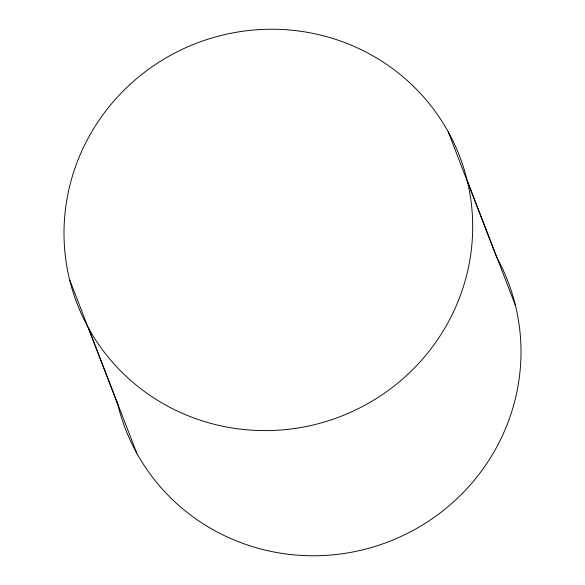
<?xml version="1.0" encoding="UTF-8"?>
<svg xmlns="http://www.w3.org/2000/svg" width="585" height="585" viewBox="0 0 585 585"><rect width="100%" height="100%" fill="white"/><g stroke="black" fill="none" stroke-linecap="round" stroke-linejoin="round"><path stroke-width="0.88" d="M467.188 180.443A204.984 200.041 -21.1 0 1 209.752 423.101A204.984 200.041 -21.1 0 1 128.115 86.229A204.984 200.041 -21.1 0 1 467.188 180.443L515.48 305.597M448.22 131.793L496.511 256.939A204.984 200.041 -21.1 0 1 388.045 541.944A204.984 200.041 -21.1 0 1 117.197 401.946M88.489 328.061L136.78 453.207M69.52 279.403L117.812 404.557"/></g></svg>
